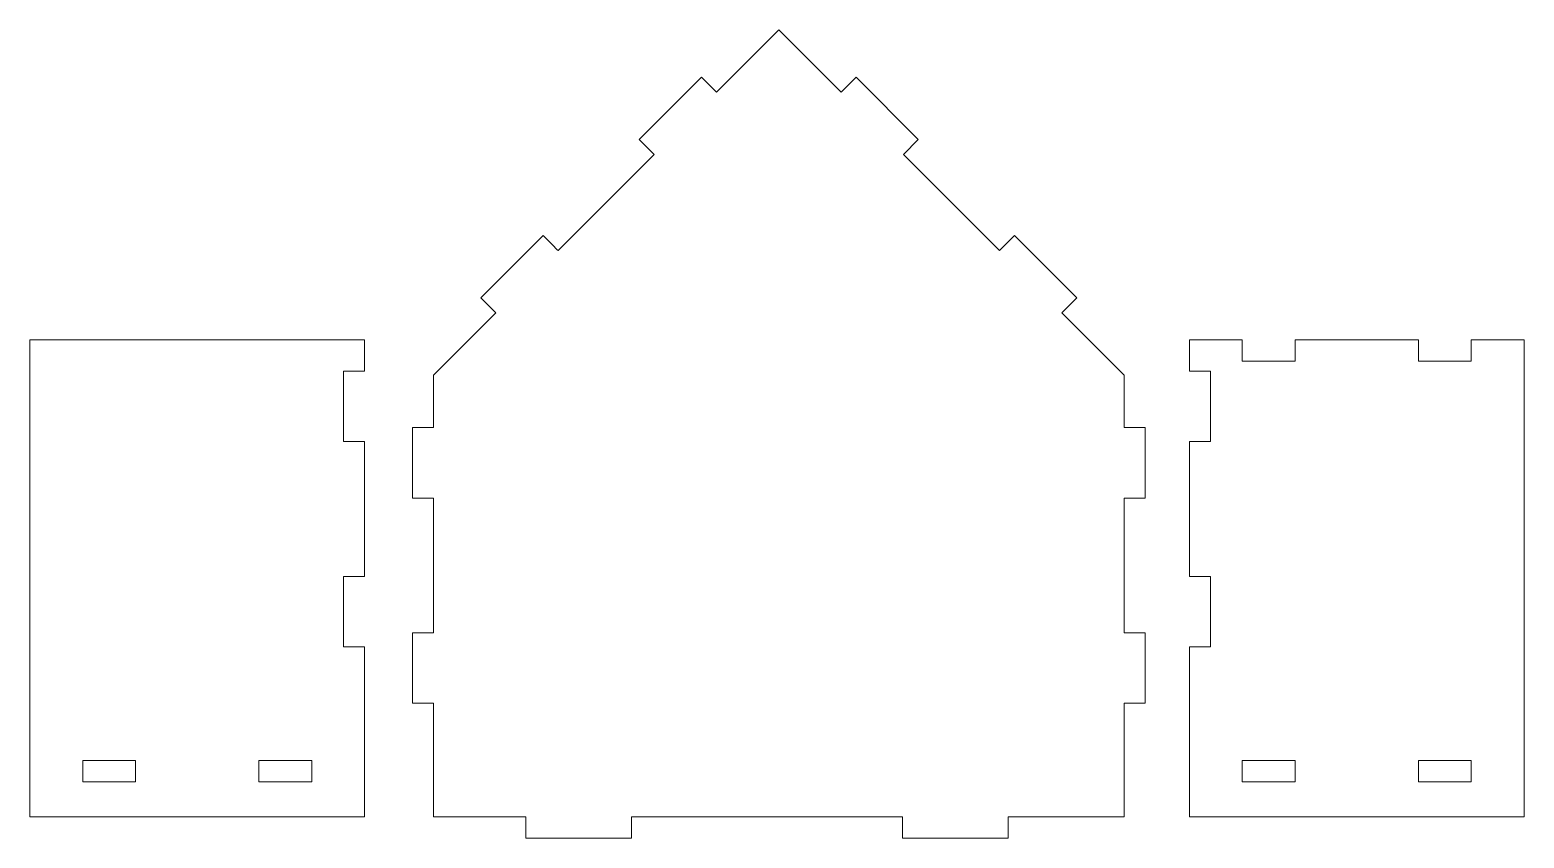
# Model space of a CAD drawing. Header units: millimetres. Extents: x -310 to 676, y -419 to 250.
# Drawn here: x 149.1 to 467.2, y -230.1 to -58 of the extents above; entities that cross this region are included whole.
import ezdxf

# ---------------------------------------------------------------- set-up
doc = ezdxf.new("R2010")
doc.units = ezdxf.units.MM
doc.header["$MEASUREMENT"] = 0
doc.layers.add('Layer 1', color=7, linetype='Continuous')

msp = doc.modelspace()

# ---------------------------------------------------------------- linework, layer by layer
at = {"layer": 'Layer 1', "lineweight": 15}
msp.add_open_spline([(235.0429, -225.5659), (235.0429, -225.5659), (254.6903, -225.5659), (254.6903, -225.5659), (254.6903, -225.5659), (254.6903, -225.5659), (254.6903, -230.0651), (254.6903, -230.0651), (254.6903, -230.0651), (254.6903, -230.0651), (277.1892, -230.0651), (277.1892, -230.0651), (277.1892, -230.0651), (277.1892, -230.0651), (277.1892, -225.5659), (277.1892, -225.5659), (277.1892, -225.5659), (277.1892, -225.5659), (334.8596, -225.5659), (334.8596, -225.5659), (334.8596, -225.5659), (334.8596, -225.5659), (334.8596, -230.0651), (334.8596, -230.0651), (334.8596, -230.0651), (334.8596, -230.0651), (357.3585, -230.0651), (357.3585, -230.0651), (357.3585, -230.0651), (357.3585, -230.0651), (357.3585, -225.5659), (357.3585, -225.5659), (357.3585, -225.5659), (357.3585, -225.5659), (382.0411, -225.5659), (382.0411, -225.5659), (382.0411, -225.5659), (382.0411, -225.5659), (382.0411, -201.3714), (382.0411, -201.3714), (382.0411, -201.3714), (382.0411, -201.3714), (386.5409, -201.3714), (386.5409, -201.3714), (386.5409, -201.3714), (386.5409, -201.3714), (386.5409, -186.3716), (386.5409, -186.3716), (386.5409, -186.3716), (386.5409, -186.3716), (382.0411, -186.3716), (382.0411, -186.3716), (382.0411, -186.3716), (382.0411, -186.3716), (382.0411, -157.6737), (382.0411, -157.6737), (382.0411, -157.6737), (382.0411, -157.6737), (386.5409, -157.6737), (386.5409, -157.6737), (386.5409, -157.6737), (386.5409, -157.6737), (386.5409, -142.6739), (386.5409, -142.6739), (386.5409, -142.6739), (386.5409, -142.6739), (382.0411, -142.6739), (382.0411, -142.6739), (382.0411, -142.6739), (382.0411, -142.6739), (382.0411, -131.5257), (382.0411, -131.5257), (382.0411, -131.5257), (382.0411, -131.5257), (368.7855, -118.2675), (368.7855, -118.2675), (368.7855, -118.2675), (368.7855, -118.2675), (371.9656, -115.0853), (371.9656, -115.0853), (371.9656, -115.0853), (371.9656, -115.0853), (358.7047, -101.8271), (358.7047, -101.8271), (358.7047, -101.8271), (358.7047, -101.8271), (355.5247, -105.0093), (355.5247, -105.0093), (355.5247, -105.0093), (355.5247, -105.0093), (335.061, -84.5424), (335.061, -84.5424), (335.061, -84.5424), (335.061, -84.5424), (338.2411, -81.3608), (338.2411, -81.3608), (338.2411, -81.3608), (338.2411, -81.3608), (324.9802, -68.1026), (324.9802, -68.1026), (324.9802, -68.1026), (324.9802, -68.1026), (321.8002, -71.2842), (321.8002, -71.2842), (321.8002, -71.2842), (321.8002, -71.2842), (308.5446, -58.026), (308.5446, -58.026), (308.5446, -58.026), (308.5446, -58.026), (295.2838, -71.2842), (295.2838, -71.2842), (295.2838, -71.2842), (295.2838, -71.2842), (292.1037, -68.1026), (292.1037, -68.1026), (292.1037, -68.1026), (292.1037, -68.1026), (278.8429, -81.3608), (278.8429, -81.3608), (278.8429, -81.3608), (278.8429, -81.3608), (282.0282, -84.5424), (282.0282, -84.5424), (282.0282, -84.5424), (282.0282, -84.5424), (261.5592, -105.0093), (261.5592, -105.0093), (261.5592, -105.0093), (261.5592, -105.0093), (258.6442, -102.0948), (258.3739, -101.8271), (258.3739, -101.8271), (258.3739, -101.8271), (245.1183, -115.0853), (245.1183, -115.0853), (245.1183, -115.0853), (245.1183, -115.0853), (248.2984, -118.2675), (248.2984, -118.2675), (248.2984, -118.2675), (248.2984, -118.2675), (235.0429, -131.5257), (235.0429, -131.5257), (235.0429, -131.5257), (235.0429, -131.5257), (235.0429, -142.6739), (235.0429, -142.6739), (235.0429, -142.6739), (235.0429, -142.6739), (230.5431, -142.6739), (230.5431, -142.6739), (230.5431, -142.6739), (230.5431, -142.6739), (230.5431, -157.6737), (230.5431, -157.6737), (230.5431, -157.6737), (230.5431, -157.6737), (235.0429, -157.6737), (235.0429, -157.6737), (235.0429, -157.6737), (235.0429, -157.6737), (235.0429, -186.3716), (235.0429, -186.3716), (235.0429, -186.3716), (235.0429, -186.3716), (230.5431, -186.3716), (230.5431, -186.3716), (230.5431, -186.3716), (230.5431, -186.3716), (230.5431, -201.3714), (230.5431, -201.3714), (230.5431, -201.3714), (230.5431, -201.3714), (235.0429, -201.3714), (235.0429, -201.3714), (235.0429, -201.3714), (235.0429, -201.3714), (235.0429, -225.5659), (235.0429, -225.5659)], degree=3, knots=[0, 0, 0, 0, 0.02173913, 0.02173913, 0.02173913, 0.02173913, 0.04347826, 0.04347826, 0.04347826, 0.04347826, 0.06521739, 0.06521739, 0.06521739, 0.06521739, 0.08695652, 0.08695652, 0.08695652, 0.08695652, 0.10869565, 0.10869565, 0.10869565, 0.10869565, 0.13043478, 0.13043478, 0.13043478, 0.13043478, 0.15217391, 0.15217391, 0.15217391, 0.15217391, 0.17391304, 0.17391304, 0.17391304, 0.17391304, 0.19565217, 0.19565217, 0.19565217, 0.19565217, 0.2173913, 0.2173913, 0.2173913, 0.2173913, 0.23913043, 0.23913043, 0.23913043, 0.23913043, 0.26086957, 0.26086957, 0.26086957, 0.26086957, 0.2826087, 0.2826087, 0.2826087, 0.2826087, 0.30434783, 0.30434783, 0.30434783, 0.30434783, 0.32608696, 0.32608696, 0.32608696, 0.32608696, 0.34782609, 0.34782609, 0.34782609, 0.34782609, 0.36956522, 0.36956522, 0.36956522, 0.36956522, 0.39130435, 0.39130435, 0.39130435, 0.39130435, 0.41304348, 0.41304348, 0.41304348, 0.41304348, 0.43478261, 0.43478261, 0.43478261, 0.43478261, 0.45652174, 0.45652174, 0.45652174, 0.45652174, 0.47826087, 0.47826087, 0.47826087, 0.47826087, 0.5, 0.5, 0.5, 0.5, 0.52173913, 0.52173913, 0.52173913, 0.52173913, 0.54347826, 0.54347826, 0.54347826, 0.54347826, 0.56521739, 0.56521739, 0.56521739, 0.56521739, 0.58695652, 0.58695652, 0.58695652, 0.58695652, 0.60869565, 0.60869565, 0.60869565, 0.60869565, 0.63043478, 0.63043478, 0.63043478, 0.63043478, 0.65217391, 0.65217391, 0.65217391, 0.65217391, 0.67391304, 0.67391304, 0.67391304, 0.67391304, 0.69565217, 0.69565217, 0.69565217, 0.69565217, 0.7173913, 0.7173913, 0.7173913, 0.7173913, 0.73913043, 0.73913043, 0.73913043, 0.73913043, 0.76086957, 0.76086957, 0.76086957, 0.76086957, 0.7826087, 0.7826087, 0.7826087, 0.7826087, 0.80434783, 0.80434783, 0.80434783, 0.80434783, 0.82608696, 0.82608696, 0.82608696, 0.82608696, 0.84782609, 0.84782609, 0.84782609, 0.84782609, 0.86956522, 0.86956522, 0.86956522, 0.86956522, 0.89130435, 0.89130435, 0.89130435, 0.89130435, 0.91304348, 0.91304348, 0.91304348, 0.91304348, 0.93478261, 0.93478261, 0.93478261, 0.93478261, 0.95652174, 0.95652174, 0.95652174, 0.95652174, 1, 1, 1, 1], dxfattribs=at)
at = {"layer": 'Layer 1', "lineweight": 5}
for points, knots in [([(149.0966, -124.0181), (149.0966, -124.0181), (220.349, -124.0181), (220.349, -124.0181), (220.349, -124.0181), (220.349, -124.0181), (220.349, -130.666), (220.349, -130.666), (220.349, -130.666), (220.349, -130.666), (215.8476, -130.666), (215.8476, -130.666), (215.8476, -130.666), (215.8476, -130.666), (215.8476, -145.6658), (215.8476, -145.6658), (215.8476, -145.6658), (215.8476, -145.6658), (220.349, -145.6658), (220.349, -145.6658), (220.349, -145.6658), (220.349, -145.6658), (220.349, -174.3637), (220.349, -174.3637), (220.349, -174.3637), (220.349, -174.3637), (215.8476, -174.3637), (215.8476, -174.3637), (215.8476, -174.3637), (215.8476, -174.3637), (215.8476, -189.3635), (215.8476, -189.3635), (215.8476, -189.3635), (215.8476, -189.3635), (220.349, -189.3635), (220.349, -189.3635), (220.349, -189.3635), (220.349, -189.3635), (220.349, -225.5579), (220.349, -225.5579), (220.349, -225.5579), (220.349, -225.5579), (149.0966, -225.5579), (149.0966, -225.5579), (149.0966, -225.5579), (149.0966, -225.5579), (149.0966, -124.0181), (149.0966, -124.0181)], [0, 0, 0, 0, 0.07692308, 0.07692308, 0.07692308, 0.07692308, 0.15384615, 0.15384615, 0.15384615, 0.15384615, 0.23076923, 0.23076923, 0.23076923, 0.23076923, 0.30769231, 0.30769231, 0.30769231, 0.30769231, 0.38461538, 0.38461538, 0.38461538, 0.38461538, 0.46153846, 0.46153846, 0.46153846, 0.46153846, 0.53846154, 0.53846154, 0.53846154, 0.53846154, 0.61538462, 0.61538462, 0.61538462, 0.61538462, 0.69230769, 0.69230769, 0.69230769, 0.69230769, 0.76923077, 0.76923077, 0.76923077, 0.76923077, 0.84615385, 0.84615385, 0.84615385, 0.84615385, 1, 1, 1, 1]), ([(395.9625, -124.0181), (395.9625, -124.0181), (407.2146, -124.0181), (407.2146, -124.0181), (407.2146, -124.0181), (407.2146, -124.0181), (407.2146, -128.5179), (407.2146, -128.5179), (407.2146, -128.5179), (407.2146, -128.5179), (418.4614, -128.5179), (418.4614, -128.5179), (418.4614, -128.5179), (418.4614, -128.5179), (418.4614, -124.0181), (418.4614, -124.0181), (418.4614, -124.0181), (418.4614, -124.0181), (444.7128, -124.0181), (444.7128, -124.0181), (444.7128, -124.0181), (444.7128, -124.0181), (444.7128, -128.5179), (444.7128, -128.5179), (444.7128, -128.5179), (444.7128, -128.5179), (455.9649, -128.5179), (455.9649, -128.5179), (455.9649, -128.5179), (455.9649, -128.5179), (455.9649, -124.0181), (455.9649, -124.0181), (455.9649, -124.0181), (455.9649, -124.0181), (467.2117, -124.0181), (467.2117, -124.0181), (467.2117, -124.0181), (467.2117, -124.0181), (467.2117, -225.5579), (467.2117, -225.5579), (467.2117, -225.5579), (467.2117, -225.5579), (395.9625, -225.5579), (395.9625, -225.5579), (395.9625, -225.5579), (395.9625, -225.5579), (395.9625, -189.3635), (395.9625, -189.3635), (395.9625, -189.3635), (395.9625, -189.3635), (400.4622, -189.3635), (400.4622, -189.3635), (400.4622, -189.3635), (400.4622, -189.3635), (400.4622, -174.3637), (400.4622, -174.3637), (400.4622, -174.3637), (400.4622, -174.3637), (395.9625, -174.3637), (395.9625, -174.3637), (395.9625, -174.3637), (395.9625, -174.3637), (395.9625, -145.6658), (395.9625, -145.6658), (395.9625, -145.6658), (395.9625, -145.6658), (400.4622, -145.6658), (400.4622, -145.6658), (400.4622, -145.6658), (400.4622, -145.6658), (400.4622, -130.666), (400.4622, -130.666), (400.4622, -130.666), (400.4622, -130.666), (395.9625, -130.666), (395.9625, -130.666), (395.9625, -130.666), (395.9625, -130.666), (395.9625, -124.0181), (395.9625, -124.0181)], [0, 0, 0, 0, 0.04761905, 0.04761905, 0.04761905, 0.04761905, 0.0952381, 0.0952381, 0.0952381, 0.0952381, 0.14285714, 0.14285714, 0.14285714, 0.14285714, 0.19047619, 0.19047619, 0.19047619, 0.19047619, 0.23809524, 0.23809524, 0.23809524, 0.23809524, 0.28571429, 0.28571429, 0.28571429, 0.28571429, 0.33333333, 0.33333333, 0.33333333, 0.33333333, 0.38095238, 0.38095238, 0.38095238, 0.38095238, 0.42857143, 0.42857143, 0.42857143, 0.42857143, 0.47619048, 0.47619048, 0.47619048, 0.47619048, 0.52380952, 0.52380952, 0.52380952, 0.52380952, 0.57142857, 0.57142857, 0.57142857, 0.57142857, 0.61904762, 0.61904762, 0.61904762, 0.61904762, 0.66666667, 0.66666667, 0.66666667, 0.66666667, 0.71428571, 0.71428571, 0.71428571, 0.71428571, 0.76190476, 0.76190476, 0.76190476, 0.76190476, 0.80952381, 0.80952381, 0.80952381, 0.80952381, 0.85714286, 0.85714286, 0.85714286, 0.85714286, 0.9047619, 0.9047619, 0.9047619, 0.9047619, 1, 1, 1, 1]), ([(171.5971, -218.0572), (171.5971, -218.0572), (160.3471, -218.0572), (160.3471, -218.0572), (160.3471, -218.0572), (160.3471, -218.0572), (160.3471, -213.558), (160.3471, -213.558), (160.3471, -213.558), (160.3471, -213.558), (171.5971, -213.558), (171.5971, -213.558), (171.5971, -213.558), (171.5971, -213.558), (171.5971, -218.0572), (171.5971, -218.0572)], [0, 0, 0, 0, 0.2, 0.2, 0.2, 0.2, 0.4, 0.4, 0.4, 0.4, 0.6, 0.6, 0.6, 0.6, 1, 1, 1, 1]), ([(209.0974, -218.0572), (209.0974, -218.0572), (197.8469, -218.0572), (197.8469, -218.0572), (197.8469, -218.0572), (197.8469, -218.0572), (197.8469, -213.558), (197.8469, -213.558), (197.8469, -213.558), (197.8469, -213.558), (209.0974, -213.558), (209.0974, -213.558), (209.0974, -213.558), (209.0974, -213.558), (209.0974, -218.0572), (209.0974, -218.0572)], [0, 0, 0, 0, 0.2, 0.2, 0.2, 0.2, 0.4, 0.4, 0.4, 0.4, 0.6, 0.6, 0.6, 0.6, 1, 1, 1, 1]), ([(418.4614, -218.0572), (418.4614, -218.0572), (407.2146, -218.0572), (407.2146, -218.0572), (407.2146, -218.0572), (407.2146, -218.0572), (407.2146, -213.558), (407.2146, -213.558), (407.2146, -213.558), (407.2146, -213.558), (418.4614, -213.558), (418.4614, -213.558), (418.4614, -213.558), (418.4614, -213.558), (418.4614, -218.0572), (418.4614, -218.0572)], [0, 0, 0, 0, 0.2, 0.2, 0.2, 0.2, 0.4, 0.4, 0.4, 0.4, 0.6, 0.6, 0.6, 0.6, 1, 1, 1, 1]), ([(455.9649, -218.0572), (455.9649, -218.0572), (444.7128, -218.0572), (444.7128, -218.0572), (444.7128, -218.0572), (444.7128, -218.0572), (444.7128, -213.558), (444.7128, -213.558), (444.7128, -213.558), (444.7128, -213.558), (455.9649, -213.558), (455.9649, -213.558), (455.9649, -213.558), (455.9649, -213.558), (455.9649, -218.0572), (455.9649, -218.0572)], [0, 0, 0, 0, 0.2, 0.2, 0.2, 0.2, 0.4, 0.4, 0.4, 0.4, 0.6, 0.6, 0.6, 0.6, 1, 1, 1, 1])]:
    msp.add_open_spline(points, degree=3, knots=knots, dxfattribs=at)

doc.saveas('drawing.dxf')
